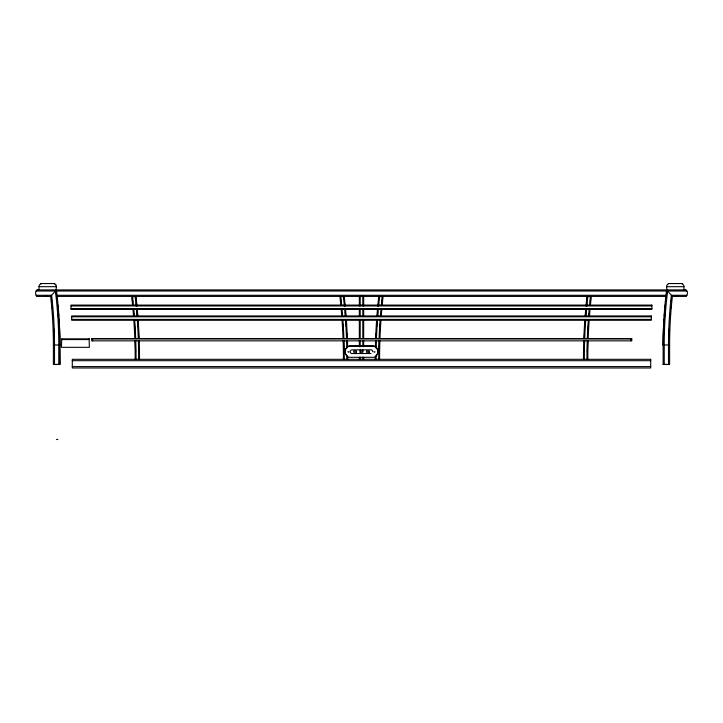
<?xml version="1.0" encoding="UTF-8"?>
<svg xmlns="http://www.w3.org/2000/svg" width="723" height="723" viewBox="0 0 723 723"><rect width="100%" height="100%" fill="white"/><g stroke="black" fill="none" stroke-linecap="round" stroke-linejoin="round"><path stroke-width="1.08" d="M56.927 439.476L57.867 439.566L56.927 439.367M61.681 338.979A1.238 0.877 90 0 1 61.853 338.834L88.956 338.834A1.238 0.877 -90 0 1 89.128 338.979L89.363 347.338L61.446 347.338L61.735 338.924M92.661 338.518L92.571 340.849M349.055 351.812L348.567 352.291L347.88 351.649M373.936 351.812L374.424 352.291L375.083 351.812M56.349 289.941L50.61 296.421A427.293 427.293 0 0 1 53.375 344.979L53.375 364.5L59.882 364.5L59.882 344.979A433.8 433.8 0 0 0 56.376 289.914M91.704 338.735L631.785 338.735L631.785 340.849L91.704 340.849L91.704 338.735L631.785 338.735M55.951 290.773L56.385 286.688A2.603 1.844 -90 0 0 55.779 284.844A3.922 2.775 -90 0 0 55.382 284.347L54.568 283.768A5.92 4.184 -90 0 0 53.954 283.543L41.464 283.543A5.92 4.184 -90 0 0 40.85 283.768L40.235 284.166A4.04 2.856 90 0 0 39.62 284.817A2.603 1.844 90 0 0 39.015 286.688M683.985 286.688A2.603 1.844 -90 0 0 683.362 284.844A4.04 2.856 -90 0 0 682.765 284.166L682.15 283.768A5.92 4.184 90 0 0 681.536 283.543L669.046 283.543A5.92 4.184 90 0 0 668.432 283.768L667.618 284.347A3.922 2.775 -90 0 0 667.202 284.817A2.603 1.844 90 0 0 666.597 286.688L667.049 290.773M671.54 296.412L685.72 296.412C688.007 295.77 688.007 290.547 685.72 289.905L37.28 289.905C35.002 290.556 34.993 295.761 37.28 296.412L51.46 296.412M685.72 296.412L686.85 295.282L671.378 295.282A428.432 428.432 0 0 0 668.495 344.979L668.495 364.5M37.28 289.905L36.15 291.026L55.382 291.026A432.67 432.67 0 0 1 58.762 344.979L58.762 364.5M56.385 286.688L39.033 286.688L39.033 289.905M666.615 286.688L683.967 286.688L683.967 289.905M56.014 291.026L666.986 291.026M57.144 295.282L665.856 295.282M56.412 296.412L666.588 296.412M71.017 305.956L651.875 305.956M71.017 308.558L651.875 308.558M71.722 316.801L651.278 316.801M71.722 319.403L651.278 319.403M61.446 339.575L89.363 339.575M53.375 344.979L59.882 344.979M669.625 344.979L669.625 364.5L663.118 364.5L663.118 344.979L669.625 344.979A427.347 427.347 0 0 1 672.39 296.421L672.173 296.177M59.675 345.214L59.928 364.41L55.59 364.41M663.325 345.214L663.072 345.214A358.084 358.084 0 0 1 664.039 318.879M360.09 350.998L362.892 350.971M356.493 352.273L353.692 352.3L353.692 350.971L356.493 350.998L356.493 352.3M360.09 352.273L362.892 352.3L362.801 349.887M369.29 352.273L366.489 352.3L366.489 350.971L369.29 350.971L369.29 352.3M370.926 353.52L352.056 353.547A1.853 1.853 0 0 1 350.203 351.703A1.853 1.853 0 0 1 352.056 349.851L370.926 349.824A1.853 1.853 0 0 1 372.779 351.703M72.291 360.696L650.709 360.696M663.072 364.41L667.41 364.41M72.291 366.597L650.709 366.597M685.72 289.905L686.85 291.026L667.618 291.026A432.652 432.652 0 0 0 664.238 344.979L664.238 364.5M37.28 296.412L36.15 295.282L51.622 295.282A428.423 428.423 0 0 1 54.505 344.979L54.505 364.5M672.363 296.385L666.624 289.914A433.818 433.818 0 0 0 663.118 344.979M89.128 338.979L89.182 339.042A1.238 0.877 89.9 0 0 88.956 338.834M630.827 338.518L630.917 340.849M376.249 355.815L376.249 355.87A4.338 4.329 0 0 1 373.005 357.298L349.977 357.298A4.338 4.329 0 0 1 346.733 355.815A6.299 6.281 0 0 1 346.733 347.483A4.338 4.329 0 0 1 349.977 346.055L373.005 346.028A4.338 4.329 0 0 1 376.249 347.501L376.249 347.528A6.299 6.281 0 0 1 376.249 355.87A6.299 6.281 0 0 0 376.249 347.483A4.338 4.329 0 0 0 373.005 346.082L349.977 346.055A4.338 4.329 0 0 0 346.733 347.528A6.299 6.281 0 0 0 346.733 355.843L346.733 355.87M363.669 305.919L363.669 296.493L359.331 296.493L359.331 305.919M363.669 309.055L363.669 316.385M363.669 319.53L363.669 338.373M363.669 340.461L363.669 346.751M363.669 357.216L363.669 359.313M362.801 296.493L362.801 305.919M362.801 309.055L362.801 316.385M362.801 319.53L362.801 338.373M362.801 340.461L362.801 346.751M362.801 357.216L362.801 359.313M360.199 296.493L360.199 305.919M360.199 309.055L360.199 316.385M360.199 319.53L360.199 338.373M360.199 340.461L360.199 346.751M360.199 349.887L360.09 352.3M360.199 357.216L360.199 359.313M359.331 309.055L359.331 316.385M359.331 319.53L359.331 338.373M359.331 340.461L359.331 346.751M359.331 357.216L359.331 359.313M663.813 334.053A433.222 433.222 0 0 1 664.057 326.769M664.536 317.668A433.222 433.222 0 0 1 664.78 314.035M665.205 308.585A433.222 433.222 0 0 1 665.531 304.961M666.073 299.521A433.222 433.222 0 0 1 666.263 297.704M666.678 294.089A433.222 433.222 0 0 1 667.004 291.378M669.127 337.316A427.826 427.826 0 0 1 669.371 328.567M669.932 317.641A427.826 427.826 0 0 1 670.158 314.369M670.583 308.911A427.826 427.826 0 0 1 670.772 306.733M671.296 301.292A427.826 427.826 0 0 1 671.522 299.114M55.996 291.378A433.24 433.24 0 0 1 56.322 294.089M56.737 297.704A433.24 433.24 0 0 1 56.927 299.521M57.469 304.961A433.24 433.24 0 0 1 57.795 308.585M58.22 314.035A433.24 433.24 0 0 1 58.464 317.668M58.943 326.769A433.24 433.24 0 0 1 59.187 334.053M51.478 299.114A427.853 427.853 0 0 1 51.704 301.292M52.228 306.733A427.853 427.853 0 0 1 52.418 308.911M52.842 314.369A427.853 427.853 0 0 1 53.068 317.641M53.629 328.567A427.853 427.853 0 0 1 53.873 337.316M56.819 298.084A358.084 358.084 0 0 1 57.045 299.882M57.596 304.401A358.084 358.084 0 0 1 57.894 307.112M58.174 309.824A358.084 358.084 0 0 1 58.753 316.159M58.961 318.879A358.084 358.084 0 0 1 59.928 345.214M58.934 325.223A357.65 357.65 0 0 1 59.196 330.673M137.008 305.974A566.073 566.073 0 0 0 136.041 296.602L131.703 296.647A561.753 561.753 0 0 1 132.553 304.979M137.298 309.101A566.073 566.073 0 0 1 137.903 316.412M138.129 319.539A566.073 566.073 0 0 1 139.141 338.364M139.214 340.461A566.073 566.073 0 0 1 139.53 359.313M135.174 296.611A565.214 565.214 0 0 1 136.141 305.983M136.421 309.11A565.214 565.214 0 0 1 137.027 316.412M137.262 319.548A565.214 565.214 0 0 1 138.274 338.373M138.346 340.461A565.214 565.214 0 0 1 138.662 359.313M132.553 296.638A562.657 562.657 0 0 1 133.43 304.97M133.818 309.137A562.657 562.657 0 0 1 134.424 316.439M134.65 319.566A562.657 562.657 0 0 1 135.671 338.382M135.743 340.47A562.657 562.657 0 0 1 136.06 359.313M132.942 309.146A561.753 561.753 0 0 1 133.547 316.448M133.782 319.575A561.753 561.753 0 0 1 134.794 338.382M134.876 340.479A561.753 561.753 0 0 1 135.192 359.313M132.345 298.726A562.232 562.232 0 0 1 132.68 301.843M133.737 313.312A562.232 562.232 0 0 1 133.99 316.439M134.496 323.75A562.232 562.232 0 0 1 134.858 330.022M135.309 340.479A562.232 562.232 0 0 1 135.572 351.984M135.608 296.602A565.594 565.594 0 0 1 135.942 299.729M136.267 302.856A565.594 565.594 0 0 1 136.575 305.983M137.135 312.237A565.594 565.594 0 0 1 137.388 315.373M137.768 320.587A565.594 565.594 0 0 1 138.165 326.859M138.491 333.14A565.594 565.594 0 0 1 138.708 338.373M138.78 340.461A565.594 565.594 0 0 1 138.843 342.557M664.247 316.159A358.084 358.084 0 0 1 664.826 309.824M665.106 307.112A358.084 358.084 0 0 1 665.404 304.401M665.955 299.882A358.084 358.084 0 0 1 666.181 298.084M663.804 330.673A357.65 357.65 0 0 1 664.066 325.223M681.12 283.461A6.028 4.266 -90 0 1 682.15 283.768M668.432 283.768A6.028 4.266 90 0 1 669.462 283.461M583.47 359.313A566.073 566.073 0 0 1 583.786 340.461M583.859 338.364A566.073 566.073 0 0 1 584.871 319.539M585.097 316.412A566.073 566.073 0 0 1 585.702 309.101M585.991 305.974A566.073 566.073 0 0 1 586.959 296.602L591.297 296.647A561.753 561.753 0 0 0 590.447 304.979M587.808 359.313A561.753 561.753 0 0 1 588.124 340.479M588.206 338.382A561.753 561.753 0 0 1 589.218 319.575M589.453 316.448A561.753 561.753 0 0 1 590.058 309.146M586.94 359.313A562.657 562.657 0 0 1 587.257 340.47M587.329 338.382A562.657 562.657 0 0 1 588.35 319.566M588.576 316.439A562.657 562.657 0 0 1 589.182 309.137M589.57 304.97A562.657 562.657 0 0 1 590.447 296.638M584.338 359.313A565.214 565.214 0 0 1 584.654 340.461M584.726 338.373A565.214 565.214 0 0 1 585.738 319.548M585.973 316.412A565.214 565.214 0 0 1 586.579 309.11M586.859 305.983A565.214 565.214 0 0 1 587.826 296.611M587.428 351.984A562.232 562.232 0 0 1 587.691 340.479M588.142 330.022A562.232 562.232 0 0 1 588.504 323.75M589.01 316.439A562.232 562.232 0 0 1 589.263 313.312M590.32 301.843A562.232 562.232 0 0 1 590.655 298.726M584.157 342.557A565.594 565.594 0 0 1 584.22 340.461M584.292 338.373A565.594 565.594 0 0 1 584.509 333.14M584.835 326.859A565.594 565.594 0 0 1 585.232 320.587M585.612 315.373A565.594 565.594 0 0 1 585.865 312.237M586.425 305.983A565.594 565.594 0 0 1 586.733 302.856M587.058 299.729A565.594 565.594 0 0 1 587.392 296.602M40.85 283.768A6.028 4.266 90 0 1 41.88 283.461M55.382 284.347A3.922 2.775 90 0 1 55.798 284.817M53.538 283.461A6.028 4.266 -90 0 1 54.568 283.768M345.233 305.974A566.073 566.073 0 0 0 344.265 296.602L339.927 296.647A561.753 561.753 0 0 1 340.777 304.979M345.522 309.101A566.073 566.073 0 0 1 346.127 316.412M346.353 319.539A566.073 566.073 0 0 1 347.365 338.364M347.438 340.461A566.073 566.073 0 0 1 347.636 347.79M347.745 357.216A566.073 566.073 0 0 1 347.754 359.313M343.398 296.611A565.214 565.214 0 0 1 344.365 305.983M344.645 309.11A565.214 565.214 0 0 1 345.251 316.412M345.486 319.548A565.214 565.214 0 0 1 346.498 338.373M346.57 340.461A565.214 565.214 0 0 1 346.769 347.79M346.868 355.12A565.214 565.214 0 0 1 346.886 359.313M340.777 296.638A562.657 562.657 0 0 1 341.654 304.97M342.042 309.137A562.657 562.657 0 0 1 342.648 316.439M342.874 319.566A562.657 562.657 0 0 1 343.895 338.382M343.967 340.47A562.657 562.657 0 0 1 344.284 359.313M341.166 309.146A561.753 561.753 0 0 1 341.771 316.448M342.006 319.575A561.753 561.753 0 0 1 343.018 338.382M343.1 340.479A561.753 561.753 0 0 1 343.416 359.313M340.569 298.726A562.232 562.232 0 0 1 340.904 301.843M341.961 313.312A562.232 562.232 0 0 1 342.214 316.439M342.72 323.75A562.232 562.232 0 0 1 343.082 330.022M343.533 340.479A562.232 562.232 0 0 1 343.796 351.984M343.832 296.602A565.594 565.594 0 0 1 344.166 299.729M344.491 302.856A565.594 565.594 0 0 1 344.799 305.983M345.359 312.237A565.594 565.594 0 0 1 345.612 315.373M345.992 320.587A565.594 565.594 0 0 1 346.389 326.859M346.715 333.14A565.594 565.594 0 0 1 346.932 338.373M347.004 340.461A565.594 565.594 0 0 1 347.067 342.557M375.246 359.313A566.073 566.073 0 0 1 375.255 357.216M375.364 347.79A566.073 566.073 0 0 1 375.562 340.461M375.635 338.364A566.073 566.073 0 0 1 376.647 319.539M376.873 316.412A566.073 566.073 0 0 1 377.478 309.101M377.768 305.974A566.073 566.073 0 0 1 378.735 296.602L383.073 296.647A561.753 561.753 0 0 0 382.223 304.979M379.584 359.313A561.753 561.753 0 0 1 379.9 340.479M379.982 338.382A561.753 561.753 0 0 1 380.994 319.575M381.229 316.448A561.753 561.753 0 0 1 381.834 309.146M378.716 359.313A562.657 562.657 0 0 1 379.033 340.47M379.105 338.382A562.657 562.657 0 0 1 380.126 319.566M380.352 316.439A562.657 562.657 0 0 1 380.958 309.137M381.346 304.97A562.657 562.657 0 0 1 382.223 296.638M376.114 359.313A565.214 565.214 0 0 1 376.132 355.12M376.231 347.79A565.214 565.214 0 0 1 376.43 340.461M376.502 338.373A565.214 565.214 0 0 1 377.514 319.548M377.749 316.412A565.214 565.214 0 0 1 378.355 309.11M378.635 305.983A565.214 565.214 0 0 1 379.602 296.611M379.204 351.984A562.232 562.232 0 0 1 379.467 340.479M379.918 330.022A562.232 562.232 0 0 1 380.28 323.75M380.786 316.439A562.232 562.232 0 0 1 381.039 313.312M382.096 301.843A562.232 562.232 0 0 1 382.431 298.726M375.933 342.557A565.594 565.594 0 0 1 375.996 340.461M376.068 338.373A565.594 565.594 0 0 1 376.285 333.14M376.611 326.859A565.594 565.594 0 0 1 377.008 320.587M377.388 315.373A565.594 565.594 0 0 1 377.641 312.237M378.201 305.983A565.594 565.594 0 0 1 378.509 302.856M378.834 299.729A565.594 565.594 0 0 1 379.168 296.602M46.661 296.078L45.865 296.412L46.661 296.078M651.875 305.088L71.017 305.088L71.017 309.426L651.875 309.426L651.875 305.088M651.278 315.933L71.722 315.933L71.722 320.271L651.278 320.271L651.278 315.933M650.709 359.313L72.291 359.313L72.291 367.989L650.709 367.989L650.709 359.313M677.135 296.412L676.339 296.078L677.135 296.412"/></g></svg>
